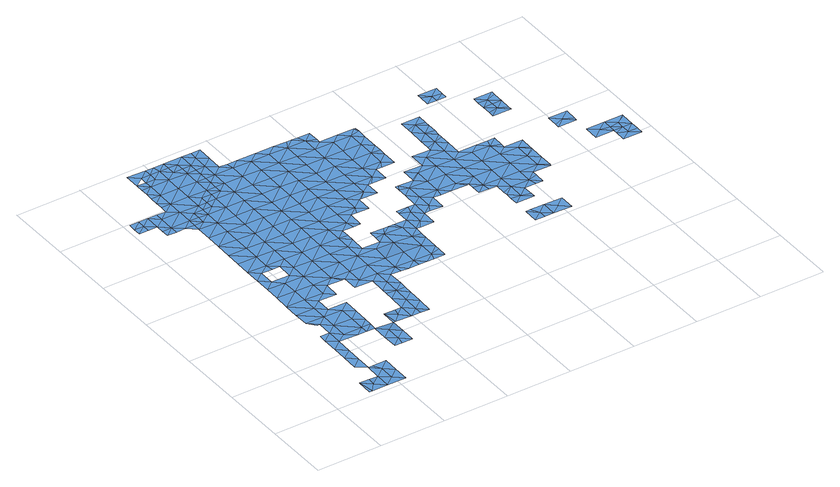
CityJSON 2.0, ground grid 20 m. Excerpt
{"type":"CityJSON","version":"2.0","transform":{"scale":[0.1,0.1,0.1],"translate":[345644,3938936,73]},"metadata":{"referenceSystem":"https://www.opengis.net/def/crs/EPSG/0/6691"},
"CityObjects":{
"waterbody1":{"type":"WaterBody","attributes":{"name":"6","class":"1140","function":"1","WaterBodyRiverFloodingRiskAttribute.description":"3","WaterBodyRiverFloodingRiskAttribute.rankOrg":"1","WaterBodyRiverFloodingRiskAttribute.adminType":"2","WaterBodyRiverFloodingRiskAttribute.scale":"L1"},"geometry":[{"type":"MultiSurface","lod":"1","boundaries":[[[0,1,2]],[[0,3,1]],[[4,3,0]],[[5,6,7]],[[8,9,6]],[[10,11,12]],[[2,8,12]],[[12,8,5]],[[8,6,5]],[[11,10,13]],[[13,0,11]],[[2,9,8]],[[4,0,13]],[[2,11,0]],[[11,2,12]]]}]},
"waterbody2":{"type":"WaterBody","attributes":{"name":"6","class":"1140","function":"1","WaterBodyRiverFloodingRiskAttribute.description":"3","WaterBodyRiverFloodingRiskAttribute.rankOrg":"1","WaterBodyRiverFloodingRiskAttribute.adminType":"2","WaterBodyRiverFloodingRiskAttribute.scale":"L1"},"geometry":[{"type":"MultiSurface","lod":"1","boundaries":[[[14,15,16]],[[1,14,16]],[[17,18,15]],[[15,14,17]],[[18,19,20]],[[18,17,19]],[[20,21,22]],[[21,20,19]],[[23,21,19]],[[24,25,26]],[[27,25,21]],[[25,28,26]],[[23,27,21]],[[19,29,23]],[[30,26,28]],[[31,32,30]],[[27,28,25]],[[33,27,23]],[[29,33,23]],[[31,30,28]],[[34,28,27]],[[35,32,31]],[[33,36,27]],[[37,32,38]],[[39,31,28]],[[37,40,41]],[[42,43,41]],[[29,44,33]],[[38,40,37]],[[32,35,38]],[[34,39,28]],[[31,45,35]],[[46,33,44]],[[34,27,36]],[[45,31,39]],[[47,43,42]],[[48,43,47]],[[42,41,40]],[[49,36,33]],[[46,49,33]],[[46,44,50]],[[45,51,35]],[[52,34,36]],[[53,39,34]],[[54,55,56]],[[36,49,52]],[[48,47,57]],[[58,40,38]],[[38,35,59]],[[56,48,54]],[[42,40,60]],[[61,51,45]],[[59,58,38]],[[54,48,57]],[[47,62,57]],[[35,51,59]],[[34,52,53]],[[58,60,40]],[[62,63,57]],[[64,55,65]],[[65,55,54]],[[66,67,64]],[[65,68,64]],[[69,70,71]],[[51,72,59]],[[73,63,60]],[[63,74,57]],[[51,61,72]],[[75,76,77]],[[73,60,58]],[[71,78,69]],[[79,58,59]],[[72,79,59]],[[74,80,57]],[[81,77,76]],[[66,64,68]],[[73,74,63]],[[54,57,80]],[[54,82,65]],[[71,67,83]],[[76,84,81]],[[85,68,65]],[[67,66,83]],[[58,86,73]],[[77,81,87]],[[78,71,83]],[[88,79,72]],[[89,86,58]],[[54,80,82]],[[58,79,89]],[[84,90,81]],[[91,92,93]],[[91,78,83]],[[93,78,91]],[[87,81,90]],[[66,68,85]],[[74,94,80]],[[65,82,85]],[[74,73,94]],[[79,88,95]],[[96,92,91]],[[97,90,84]],[[83,66,98]],[[99,100,101]],[[73,86,94]],[[80,102,82]],[[103,79,95]],[[79,104,89]],[[97,84,105]],[[94,102,80]],[[95,106,107]],[[66,85,98]],[[108,96,91]],[[109,110,90]],[[89,104,86]],[[111,112,83]],[[113,85,82]],[[103,95,107]],[[90,97,109]],[[102,114,82]],[[115,116,101]],[[112,108,91]],[[107,106,117]],[[83,98,111]],[[91,83,112]],[[97,105,118]],[[99,101,119]],[[79,103,104]],[[116,115,120]],[[116,119,101]],[[121,110,109]],[[122,110,121]],[[86,123,94]],[[124,122,121]],[[85,125,98]],[[126,117,124]],[[109,97,127]],[[97,118,127]],[[113,125,85]],[[82,114,113]],[[107,128,103]],[[126,124,121]],[[129,111,98]],[[86,104,130]],[[112,131,108]],[[94,132,102]],[[133,128,107]],[[134,108,131]],[[134,135,136]],[[107,117,133]],[[123,86,130]],[[121,109,137]],[[126,133,117]],[[109,127,137]],[[103,138,104]],[[139,140,121]],[[135,134,131]],[[128,138,103]],[[121,137,139]],[[132,94,123]],[[126,121,140]],[[98,125,129]],[[141,131,112]],[[114,102,142]],[[126,143,133]],[[112,111,144]],[[130,104,138]],[[131,145,135]],[[142,102,132]],[[142,146,114]],[[126,140,143]],[[144,111,129]],[[147,125,113]],[[113,114,146]],[[141,145,131]],[[143,148,133]],[[123,130,149]],[[133,148,128]],[[146,147,113]],[[150,132,123]],[[130,138,149]],[[112,144,141]],[[151,150,123]],[[150,142,132]],[[152,153,154]],[[129,125,147]],[[151,123,149]],[[155,148,143]],[[154,153,156]],[[157,152,154]],[[148,158,128]],[[141,159,145]],[[138,160,149]],[[138,128,158]],[[161,145,159]],[[162,161,159]],[[144,129,163]],[[142,164,146]],[[158,165,138]],[[163,129,147]],[[156,166,154]],[[144,167,141]],[[150,164,142]],[[159,168,162]],[[163,167,144]],[[149,169,151]],[[155,170,148]],[[138,165,160]],[[171,162,168]],[[157,154,172]],[[173,171,168]],[[149,160,169]],[[146,174,147]],[[172,154,166]],[[169,175,151]],[[176,166,177]],[[151,178,150]],[[170,179,148]],[[176,173,168]],[[177,173,176]],[[180,168,159]],[[151,175,178]],[[146,164,174]],[[174,181,147]],[[147,182,163]],[[141,167,183]],[[159,141,180]],[[166,184,172]],[[185,160,165]],[[184,166,176]],[[178,186,150]],[[187,179,170]],[[168,188,176]],[[180,141,183]],[[150,186,164]],[[158,148,189]],[[163,190,167]],[[180,191,168]],[[148,179,189]],[[172,184,192]],[[182,147,181]],[[182,190,163]],[[190,183,167]],[[193,185,165]],[[194,174,164]],[[168,191,188]],[[165,158,193]],[[195,186,178]],[[196,176,188]],[[184,176,196]],[[187,197,179]],[[198,194,164]],[[158,189,193]],[[198,164,186]],[[199,181,174]],[[200,184,196]],[[192,184,200]],[[201,188,191]],[[185,202,203]],[[195,204,186]],[[193,202,185]],[[202,205,203]],[[206,179,197]],[[179,207,189]],[[208,182,181]],[[209,183,190]],[[210,198,186]],[[204,210,186]],[[211,201,191]],[[180,183,212]],[[207,193,189]],[[174,194,199]],[[206,197,213]],[[214,190,182]],[[183,209,212]],[[215,211,191]],[[191,180,215]],[[205,202,216]],[[179,206,207]],[[210,217,198]],[[198,217,194]],[[181,199,208]],[[218,206,213]],[[180,212,215]],[[202,193,219]],[[202,220,216]],[[219,193,207]],[[214,182,208]],[[221,217,210]],[[222,212,209]],[[194,223,199]],[[224,207,206]],[[209,190,222]],[[225,206,218]],[[202,226,220]],[[215,227,211]],[[228,208,199]],[[226,202,219]],[[222,190,214]],[[224,206,225]],[[229,217,221]],[[212,230,215]],[[194,217,223]],[[231,207,224]],[[219,207,231]],[[220,226,232]],[[208,233,214]],[[231,234,219]],[[235,226,219]],[[230,212,222]],[[199,223,228]],[[234,235,219]],[[236,217,229]],[[223,217,236]],[[215,237,227]],[[208,228,233]],[[215,230,237]],[[232,226,238]],[[238,226,235]],[[239,228,223]],[[222,214,240]],[[240,214,233]],[[240,241,222]],[[242,243,235]],[[223,236,239]],[[230,222,241]],[[238,235,243]],[[236,244,239]],[[230,245,237]],[[227,237,246]],[[247,248,238]],[[233,228,249]],[[247,238,243]],[[228,239,249]],[[249,250,233]],[[244,251,239]],[[230,241,252]],[[243,242,253]],[[250,254,233]],[[255,248,256]],[[256,248,247]],[[257,247,243]],[[230,252,245]],[[240,233,254]],[[246,237,245]],[[257,243,253]],[[258,239,251]],[[259,252,241]],[[249,239,258]],[[245,260,246]],[[241,240,259]],[[261,247,257]],[[262,250,249]],[[259,240,254]],[[256,247,261]],[[262,249,258]],[[263,260,245]],[[264,261,257]],[[265,264,257]],[[266,262,258]],[[245,252,267]],[[262,268,250]],[[252,259,267]],[[254,250,268]],[[269,259,254]],[[264,270,261]],[[271,245,267]],[[263,245,271]],[[272,261,270]],[[273,274,272]],[[264,265,275]],[[262,266,276]],[[269,254,268]],[[277,274,278]],[[279,267,259]],[[273,272,270]],[[280,263,271]],[[269,281,259]],[[282,268,262]],[[274,273,278]],[[283,271,267]],[[284,264,275]],[[270,264,284]],[[282,262,276]],[[285,271,283]],[[279,259,281]],[[270,286,273]],[[280,271,287]],[[288,269,268]],[[286,270,284]],[[287,271,285]],[[289,268,282]],[[283,267,279]],[[278,273,290]],[[291,286,284]],[[292,289,282]],[[293,281,269]],[[286,294,273]],[[279,295,283]],[[288,268,289]],[[290,273,294]],[[296,279,281]],[[290,297,298]],[[286,291,299]],[[289,292,300]],[[269,288,293]],[[297,290,294]],[[301,288,289]],[[302,298,297]],[[303,294,286]],[[279,296,295]],[[304,286,299]],[[281,293,296]],[[289,300,301]],[[297,305,302]],[[306,288,301]],[[293,288,307]],[[294,308,297]],[[288,306,307]],[[307,309,293]],[[293,309,296]],[[286,304,303]],[[299,310,304]],[[308,305,297]],[[295,296,311]],[[309,312,296]],[[294,303,308]],[[296,312,311]],[[304,310,313]],[[314,315,316]],[[304,317,303]],[[308,318,305]],[[311,312,319]],[[320,314,316]],[[314,313,315]],[[317,304,313]],[[321,305,318]],[[314,317,313]],[[317,322,303]],[[323,314,320]],[[308,303,322]],[[324,321,318]],[[325,326,327]],[[325,328,326]],[[329,330,327]],[[323,331,314]],[[318,308,332]],[[329,323,330]],[[333,317,314]],[[328,334,326]],[[335,324,318]],[[329,327,326]],[[308,322,332]],[[332,335,318]],[[331,333,314]],[[333,322,317]],[[329,331,323]],[[334,336,326]],[[329,326,337]],[[337,326,336]],[[335,338,324]],[[339,338,340]],[[339,324,338]],[[341,335,332]],[[342,331,329]],[[332,322,343]],[[343,322,333]],[[342,329,337]],[[344,341,332]],[[340,345,346]],[[340,338,345]],[[347,335,341]],[[346,348,349]],[[344,332,343]],[[338,335,347]],[[345,348,346]],[[337,350,342]],[[338,351,345]],[[352,349,348]],[[353,351,338]],[[354,331,342]],[[333,355,343]],[[338,347,353]],[[333,331,355]],[[356,348,345]],[[348,357,352]],[[355,331,354]],[[358,345,351]],[[359,344,343]],[[342,350,360]],[[360,361,342]],[[345,358,356]],[[341,344,362]],[[354,342,363]],[[364,348,356]],[[363,342,361]],[[343,355,365]],[[348,364,357]],[[359,343,365]],[[362,344,359]],[[355,354,366]],[[354,363,366]],[[359,367,362]],[[366,368,355]],[[369,359,365]],[[365,355,368]],[[363,370,366]],[[371,359,369]],[[365,372,369]],[[372,365,368]],[[367,359,373]],[[359,371,373]],[[374,366,370]],[[366,375,368]],[[375,366,374]],[[375,376,368]],[[376,377,368]],[[378,369,372]],[[372,368,377]],[[379,378,372]],[[379,372,377]]]}]},
"waterbody3":{"type":"WaterBody","attributes":{"name":"6","class":"1140","function":"1","WaterBodyRiverFloodingRiskAttribute.description":"3","WaterBodyRiverFloodingRiskAttribute.rankOrg":"1","WaterBodyRiverFloodingRiskAttribute.adminType":"2","WaterBodyRiverFloodingRiskAttribute.scale":"L1"},"geometry":[{"type":"MultiSurface","lod":"1","boundaries":[[[380,75,50]],[[381,75,380]],[[382,383,384]],[[383,385,381]],[[383,381,380]],[[383,380,386]],[[386,380,50]],[[385,383,382]],[[383,386,384]]]}]},
"waterbody4":{"type":"WaterBody","attributes":{"name":"6","class":"1140","function":"1","WaterBodyRiverFloodingRiskAttribute.description":"3","WaterBodyRiverFloodingRiskAttribute.rankOrg":"2","WaterBodyRiverFloodingRiskAttribute.adminType":"2","WaterBodyRiverFloodingRiskAttribute.scale":"L1"},"geometry":[{"type":"MultiSurface","lod":"1","boundaries":[[[387,388,389]],[[135,390,136]],[[391,92,392]],[[96,392,92]],[[78,93,393]],[[93,92,393]],[[108,134,96]],[[161,162,390]],[[394,390,395]],[[395,390,162]],[[162,171,395]],[[177,166,396]],[[177,396,173]],[[396,395,173]],[[171,173,395]],[[397,398,399]],[[400,397,401]],[[135,145,390]],[[402,400,401]],[[403,402,401]],[[404,402,403]],[[115,100,403]],[[115,403,120]],[[120,403,405]],[[406,120,405]],[[116,120,406]],[[116,406,407]],[[407,406,157]],[[152,157,406]],[[156,153,396]],[[396,153,405]],[[396,405,408]],[[408,405,401]],[[408,401,399]],[[145,161,390]],[[408,399,394]],[[392,394,399]],[[392,136,394]],[[134,136,392]],[[393,70,69]],[[70,393,409]],[[391,409,393]],[[391,410,409]],[[411,410,391]],[[410,411,412]],[[398,411,399]],[[96,134,392]],[[136,390,394]],[[391,392,399]],[[408,394,395]],[[395,396,408]],[[166,156,396]],[[152,406,153]],[[119,116,407]],[[153,406,405]],[[403,100,404]],[[403,401,405]],[[397,399,401]],[[412,413,410]],[[413,414,410]],[[414,413,415]],[[413,387,415]],[[416,414,415]],[[409,414,417]],[[417,418,409]],[[418,419,409]],[[415,420,416]],[[399,411,391]],[[409,410,414]],[[391,393,92]],[[419,70,409]],[[69,78,393]],[[389,420,415]],[[387,389,415]]]}]},
"waterbody5":{"type":"WaterBody","attributes":{"name":"6","class":"1140","function":"1","WaterBodyRiverFloodingRiskAttribute.description":"3","WaterBodyRiverFloodingRiskAttribute.rankOrg":"1","WaterBodyRiverFloodingRiskAttribute.adminType":"2","WaterBodyRiverFloodingRiskAttribute.scale":"L1"},"geometry":[{"type":"MultiSurface","lod":"1","boundaries":[[[421,422,423]],[[422,424,425]],[[426,427,428]],[[429,422,425]],[[421,424,422]],[[423,422,430]],[[427,425,428]],[[424,428,425]],[[428,424,426]],[[429,430,422]]]}]},
"waterbody6":{"type":"WaterBody","attributes":{"name":"6","class":"1140","function":"1","WaterBodyRiverFloodingRiskAttribute.description":"3","WaterBodyRiverFloodingRiskAttribute.rankOrg":"2","WaterBodyRiverFloodingRiskAttribute.adminType":"2","WaterBodyRiverFloodingRiskAttribute.scale":"L1"},"geometry":[{"type":"MultiSurface","lod":"1","boundaries":[[[431,432,433]],[[434,433,432]],[[432,435,436]],[[437,435,432]],[[435,437,438]],[[432,436,434]],[[437,432,431]]]}]},
"waterbody7":{"type":"WaterBody","attributes":{"name":"6","class":"1140","function":"1","WaterBodyRiverFloodingRiskAttribute.description":"3","WaterBodyRiverFloodingRiskAttribute.rankOrg":"1","WaterBodyRiverFloodingRiskAttribute.adminType":"2","WaterBodyRiverFloodingRiskAttribute.scale":"L1"},"geometry":[{"type":"MultiSurface","lod":"1","boundaries":[[[439,440,441]],[[442,439,441]],[[442,441,443]],[[443,441,444]],[[445,444,441]],[[441,446,445]],[[440,446,441]]]}]},
"waterbody8":{"type":"WaterBody","attributes":{"name":"6","class":"1140","function":"1","WaterBodyRiverFloodingRiskAttribute.description":"3","WaterBodyRiverFloodingRiskAttribute.rankOrg":"2","WaterBodyRiverFloodingRiskAttribute.adminType":"2","WaterBodyRiverFloodingRiskAttribute.scale":"L1"},"geometry":[{"type":"MultiSurface","lod":"1","boundaries":[[[447,448,449]],[[444,448,447]],[[445,448,444]],[[446,450,448]],[[448,450,451]],[[448,451,449]],[[448,445,446]]]}]},
"waterbody9":{"type":"WaterBody","attributes":{"name":"6","class":"1140","function":"1","WaterBodyRiverFloodingRiskAttribute.description":"3","WaterBodyRiverFloodingRiskAttribute.rankOrg":"1","WaterBodyRiverFloodingRiskAttribute.adminType":"2","WaterBodyRiverFloodingRiskAttribute.scale":"L1"},"geometry":[{"type":"MultiSurface","lod":"1","boundaries":[[[452,453,454]],[[453,455,454]],[[456,453,452]],[[457,453,456]],[[457,458,453]],[[458,455,453]]]}]},
"waterbody10":{"type":"WaterBody","attributes":{"name":"6","class":"1140","function":"1","WaterBodyRiverFloodingRiskAttribute.description":"3","WaterBodyRiverFloodingRiskAttribute.rankOrg":"1","WaterBodyRiverFloodingRiskAttribute.adminType":"2","WaterBodyRiverFloodingRiskAttribute.scale":"L1"},"geometry":[{"type":"MultiSurface","lod":"1","boundaries":[[[459,460,461]],[[461,460,462]],[[463,462,460]],[[463,460,464]],[[459,464,460]]]}]},
"waterbody11":{"type":"WaterBody","attributes":{"name":"6","class":"1140","function":"1","WaterBodyRiverFloodingRiskAttribute.description":"3","WaterBodyRiverFloodingRiskAttribute.rankOrg":"1","WaterBodyRiverFloodingRiskAttribute.adminType":"2","WaterBodyRiverFloodingRiskAttribute.scale":"L1"},"geometry":[{"type":"MultiSurface","lod":"1","boundaries":[[[465,466,467]],[[466,465,462]],[[468,467,466]],[[469,467,470]],[[467,469,465]],[[471,467,468]],[[470,467,471]]]}]},
"waterbody12":{"type":"WaterBody","attributes":{"name":"6","class":"1140","function":"1","WaterBodyRiverFloodingRiskAttribute.description":"3","WaterBodyRiverFloodingRiskAttribute.rankOrg":"2","WaterBodyRiverFloodingRiskAttribute.adminType":"2","WaterBodyRiverFloodingRiskAttribute.scale":"L1"},"geometry":[{"type":"MultiSurface","lod":"1","boundaries":[[[462,465,461]],[[469,472,473]],[[465,469,473]],[[474,459,473]],[[473,459,461]],[[473,461,465]],[[472,474,473]]]}]}
},
"vertices":[
[191,77,12],[164,101,12],[163,55,11],[177,101,12],[220,100,12],[114,9,11],[106,56,12],[105,9,11],[134,32,11],[135,55,12],[219,7,11],[191,31,11],[162,8,11],[219,54,11],
[164,147,12],[136,171,12],[136,124,12],[165,193,13],[137,217,13],[166,240,13],[138,263,13],[167,286,13],[138,286,13],[195,262,12],[161,332,13],[168,332,13],[140,356,13],[195,308,13],[196,355,13],[223,239,12],[140,402,13],[197,401,13],[141,448,13],[251,261,12],[253,354,12],[198,447,13],[252,307,12],[142,494,13],[199,493,12],[225,377,13],[199,539,12],[143,540,13],[172,563,13],[144,587,13],[252,238,12],[226,423,12],[280,260,12],[172,609,13],[144,633,13],[280,284,12],[279,238,11],[255,446,12],[281,330,12],[282,376,12],[202,678,13],[146,725,14],[145,679,13],[201,632,13],[256,538,12],[255,492,12],[228,562,12],[282,422,12],[206,609,13],[229,608,13],[147,772,14],[203,724,13],[204,817,14],[148,818,14],[203,771,14],[149,887,14],[121,888,14],[148,864,14],[283,469,12],[257,585,12],[258,631,13],[336,237,9],[342,236,9],[337,283,9],[177,887,14],[312,491,12],[259,677,13],[365,259,9],[259,723,13],[205,863,14],[392,236,8],[260,770,13],[314,584,12],[371,282,8],[332,468,11],[313,538,12],[393,282,8],[206,909,14],[178,933,14],[178,910,14],[314,630,12],[340,468,11],[206,932,14],[421,258,7],[261,816,14],[125,1165,14],[125,1119,14],[153,1141,14],[315,676,13],[369,490,11],[369,537,12],[420,235,8],[339,421,11],[368,444,11],[235,932,14],[422,304,8],[394,328,9],[262,862,14],[263,908,14],[317,769,13],[316,722,13],[153,1118,14],[182,1141,14],[396,421,10],[449,235,7],[182,1164,14],[181,1118,14],[423,351,9],[395,355,9],[371,629,12],[395,374,9],[318,815,14],[424,397,10],[450,281,8],[425,489,10],[318,861,14],[370,583,12],[263,954,14],[372,675,12],[424,443,10],[235,955,14],[264,978,14],[235,978,14],[451,327,8],[426,536,11],[451,353,9],[452,373,9],[320,953,14],[373,721,13],[452,420,9],[319,907,14],[292,977,14],[373,768,13],[374,814,13],[481,442,8],[427,582,12],[428,674,12],[428,628,12],[238,1140,14],[238,1117,14],[267,1139,14],[484,419,8],[266,1116,14],[239,1163,14],[482,488,9],[321,1000,14],[455,558,11],[292,1000,14],[293,1023,14],[375,860,14],[429,720,13],[483,535,11],[294,1116,14],[376,906,14],[322,1046,14],[456,604,12],[509,419,7],[293,1046,14],[295,1162,14],[294,1070,14],[430,767,13],[456,625,12],[322,1092,14],[294,1093,14],[456,651,12],[538,441,7],[377,999,14],[431,813,13],[432,859,13],[377,952,14],[323,1138,14],[511,557,10],[485,673,13],[541,418,7],[350,1069,14],[538,487,8],[432,905,14],[378,1045,14],[324,1161,14],[539,534,10],[487,766,13],[490,650,12],[351,1115,14],[566,418,7],[486,719,13],[487,812,13],[352,1161,14],[374,1068,14],[540,580,11],[512,576,11],[513,650,13],[512,603,11],[594,440,7],[595,486,7],[488,858,13],[433,952,14],[514,696,13],[407,1068,14],[434,998,14],[587,417,7],[489,904,13],[435,1044,14],[553,603,10],[542,718,13],[622,417,7],[596,533,8],[569,602,10],[531,696,13],[490,951,13],[543,765,13],[623,463,7],[623,446,7],[597,579,9],[464,1067,14],[544,811,13],[570,695,13],[491,997,14],[624,509,7],[587,602,9],[545,857,13],[624,530,8],[625,555,8],[571,741,13],[491,1043,14],[625,601,9],[600,764,13],[546,903,13],[546,950,13],[636,555,8],[653,578,8],[577,741,13],[548,1042,13],[520,1066,14],[654,624,9],[626,636,9],[601,810,13],[602,856,13],[628,740,13],[547,996,13],[681,554,8],[602,902,13],[626,648,9],[662,647,9],[682,600,8],[629,786,12],[603,949,13],[561,1065,13],[683,647,9],[657,809,12],[577,1065,13],[711,623,9],[698,600,9],[641,786,12],[604,995,13],[658,855,13],[659,901,13],[712,669,9],[605,1041,13],[684,693,10],[712,716,10],[684,723,10],[739,599,9],[685,785,12],[684,739,10],[692,739,10],[661,994,13],[595,1064,13],[660,948,13],[686,832,12],[633,1017,13],[739,646,9],[633,1029,13],[768,668,9],[633,1064,13],[716,900,13],[715,854,12],[741,738,9],[764,645,9],[702,831,12],[716,947,13],[769,715,9],[689,1016,13],[717,993,13],[770,761,9],[741,742,9],[796,645,9],[743,831,12],[743,877,12],[742,784,9],[826,714,9],[825,667,8],[799,783,9],[744,896,13],[744,923,13],[826,760,9],[745,969,13],[848,644,8],[740,1016,13],[746,999,13],[853,644,8],[881,620,8],[852,626,8],[852,598,8],[881,666,8],[827,806,9],[746,1015,13],[884,597,8],[799,830,9],[882,713,8],[909,597,8],[856,829,9],[907,530,8],[936,527,8],[908,550,8],[907,504,8],[937,573,8],[908,562,8],[937,619,8],[883,759,8],[938,665,8],[964,503,8],[884,805,8],[964,517,8],[964,549,8],[885,851,9],[856,841,9],[857,875,9],[912,781,8],[993,572,8],[939,712,8],[940,758,8],[885,897,10],[858,921,10],[913,828,9],[886,944,10],[858,935,10],[999,549,8],[913,874,9],[858,967,10],[913,861,9],[994,618,8],[995,664,8],[914,920,10],[915,966,10],[914,893,10],[996,757,8],[1021,548,8],[1022,580,8],[968,780,8],[1022,595,8],[914,938,10],[996,711,8],[1051,617,8],[1003,780,8],[1051,663,8],[1024,733,8],[1078,594,8],[1024,746,8],[1052,710,8],[1025,779,8],[1079,597,8],[1079,640,8],[1080,680,8],[1080,686,8],[1081,732,8],[1080,694,8],
[307,214,11],[335,190,11],[300,145,11],[306,168,11],[278,145,11],[334,144,11],[278,191,11],
[37,981,14],[9,982,14],[8,959,14],[264,1001,14],[150,956,14],[207,955,14],[149,910,14],[207,1002,14],[265,1047,14],[266,1093,14],[123,1026,14],[123,1003,14],[151,1003,14],[123,1049,14],[152,1049,14],[124,1072,14],[152,1095,14],[124,1096,14],[209,1094,14],[210,1140,14],[207,1163,14],[208,1048,14],[93,911,14],[93,957,14],[122,980,14],[94,981,14],[65,981,14],[65,935,14],[37,958,14],[36,935,14],[64,912,14],[64,889,14],[92,888,14],[8,936,14],
[934,411,8],[934,434,8],[905,412,8],[962,411,8],[963,457,8],[1019,410,8],[1019,456,8],[991,433,8],[921,458,8],[906,458,8],
[972,1012,3],[1001,1034,3],[973,1044,3],[973,1058,3],[1029,1030,3],[1030,1057,3],[1000,1011,3],[1029,1011,3],
[1140,870,3],[1140,882,3],[1112,894,3],[1083,871,3],[1084,889,2],[1084,917,2],[1112,917,2],[1141,916,2],
[1085,943,2],[1113,940,2],[1085,963,2],[1141,949,2],[1142,962,2],
[1194,730,6],[1223,753,6],[1194,742,6],[1195,777,6],[1251,729,6],[1251,739,6],[1252,776,6],
[1307,682,5],[1278,660,5],[1306,655,5],[1306,636,5],[1249,637,5],[1250,683,5],
[1334,635,5],[1306,623,5],[1334,612,5],[1305,590,5],[1362,635,5],[1362,610,5],[1362,589,5],
[1363,676,5],[1335,659,5],[1363,681,5]
]}
